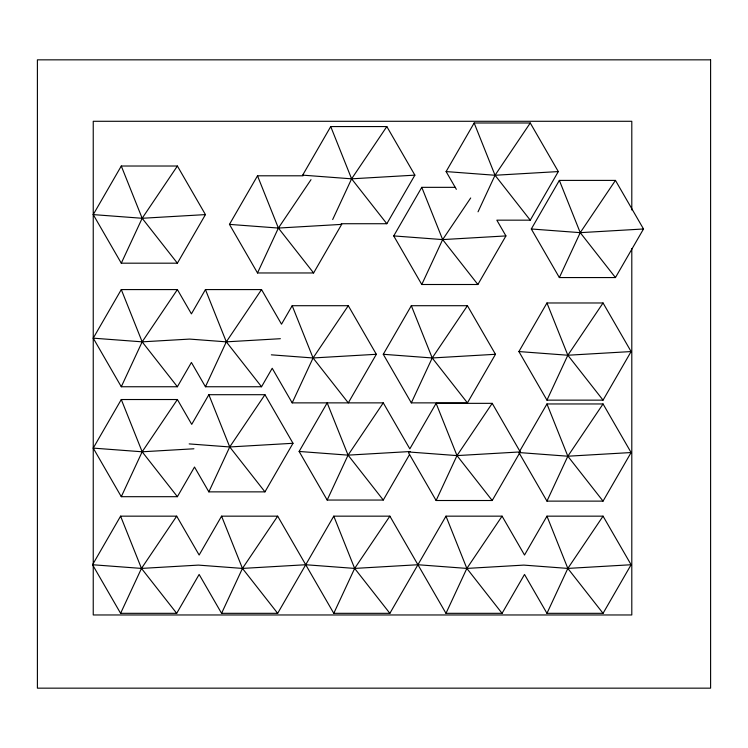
<?xml version="1.0" encoding="UTF-8"?>
<svg xmlns="http://www.w3.org/2000/svg" width="748" height="748" viewBox="0 0 748 748"><rect width="100%" height="100%" fill="white"/><g stroke="black" fill="none" stroke-linecap="round" stroke-linejoin="round"><path stroke-width="1.12" d="M121.288 263.184L142.167 218.276L177.388 166.019L205.438 214.601L177.388 263.184L121.288 263.184L93.238 214.601L121.288 166.019L177.388 166.019M408.558 452.792L436.112 500.505L492.212 500.505L520.262 451.923L492.212 403.34L436.112 403.34L409.829 448.865L383.275 402.873L292.188 402.873L272.207 368.268L261.538 386.753L205.438 386.753L191.413 362.462L177.388 386.753L121.288 386.753L142.167 341.845L177.388 289.579L191.413 313.87L205.438 289.579L261.538 289.579L281.51 324.183L292.188 305.708L348.288 305.708L376.338 354.29L348.288 402.873L313.066 357.965L292.188 305.708M121.288 496.691L142.167 451.792L177.388 399.526L191.722 424.359L208.851 394.701L264.951 394.701L293.001 443.284L264.951 491.866L208.851 491.866L194.508 467.033L177.388 496.691L121.288 496.691L93.238 448.108L121.288 399.526L177.388 399.526M257.508 272.964L229.458 224.381L257.508 175.799L303.052 175.799L302.678 175.144L330.728 126.562L386.828 126.562L414.878 175.144L386.828 223.727L341.284 223.727L341.658 224.381L313.608 272.964L257.508 272.964L278.387 228.056L311 179.67M205.438 386.753L226.317 341.845L261.538 289.579M120.596 613.323L141.475 568.415L176.696 516.157L199.136 555.025L221.576 516.157L277.676 516.157L333.776 613.323L389.876 613.323L445.976 516.157L502.076 516.157L524.516 555.025L546.956 516.157L603.056 516.157L631.106 564.74L603.056 613.323L546.956 613.323L524.516 574.455L502.076 613.323L445.976 613.323L389.876 516.157L333.776 516.157L277.676 613.323L221.576 613.323L199.136 574.455L176.696 613.323L120.596 613.323L92.546 564.74L120.596 516.157L176.696 516.157M332.673 219.557L351.607 178.828L386.828 126.562M208.851 491.866L229.73 446.958L264.951 394.701M292.188 402.873L313.066 357.965L348.288 305.708M221.576 613.323L242.455 568.415L277.676 516.157M456.355 189.328L446.107 171.573L474.157 122.99L530.257 122.99L558.307 171.573L530.257 220.164L496.831 220.164L505.929 235.919L477.879 284.502L421.779 284.502L442.657 239.594L470.698 197.977M409.558 454.522L383.275 500.047L327.175 500.047L348.063 455.139L383.275 402.873M478.037 211.806L495.036 175.256L530.257 122.99M411.325 402.873L432.213 357.965L467.425 305.708L495.475 354.29L467.425 402.873L411.325 402.873L383.275 354.29L411.325 305.708L467.425 305.708M333.776 613.323L354.655 568.415L389.876 516.157M436.112 500.505L456.991 455.597L492.212 403.34M559.354 277.564L580.233 232.656L615.454 180.399L643.504 228.982L615.454 277.564L559.354 277.564L531.304 228.982L559.354 180.399L615.454 180.399M445.976 613.323L466.855 568.415L502.076 516.157M546.956 400.143L567.835 355.235L603.056 302.977L631.106 351.56L603.056 400.143L546.956 400.143L518.906 351.56L546.956 302.977L603.056 302.977M546.956 501.123L567.835 456.215L603.056 403.957L631.106 452.54L603.056 501.123L546.956 501.123L518.906 452.54M546.956 613.323L567.835 568.415L603.056 516.157M121.288 386.753L93.238 338.161L121.288 289.579L177.388 289.579M421.779 284.502L393.729 235.919L421.779 187.337L455.205 187.337M327.175 500.047L299.125 451.455L327.175 402.873L348.063 455.139L383.275 500.047M519.467 451.568L546.956 403.957L603.056 403.957M414.878 175.144L351.607 178.828L302.678 175.144M558.307 171.573L495.036 175.256L446.107 171.573M205.438 214.601L142.167 218.276L93.238 214.601M341.658 224.381L278.387 228.056L229.458 224.381M505.929 235.919L442.657 239.594L393.729 235.919M643.504 228.982L580.233 232.656L531.304 228.982M280.378 338.704L226.317 341.845L189.618 339.087L142.167 341.845L93.238 338.161M376.338 354.29L313.066 357.965L271.346 354.833M495.475 354.29L432.213 357.965L383.275 354.29M631.106 351.56L567.835 355.235L518.906 351.56M193.928 448.781L142.167 451.792L93.238 448.108M293.001 443.284L229.73 446.958L189.169 443.91M410.175 451.53L348.063 455.139L299.125 451.455M520.262 451.923L456.991 455.597L409.034 451.998M631.106 452.54L567.835 456.215L519.888 452.615M631.106 564.74L567.835 568.415L523.796 565.105L466.855 568.415L417.926 564.74L354.655 568.415L305.726 564.74L242.455 568.415L198.416 565.105L141.475 568.415L92.546 564.74M615.454 277.564L580.233 232.656L559.354 180.399M530.257 220.164L495.036 175.256L474.157 122.99M603.056 400.143L567.835 355.235L546.956 302.977M477.879 284.502L442.657 239.594L421.779 187.337M386.828 223.727L351.607 178.828L330.728 126.562M603.056 501.123L567.835 456.215L546.956 403.957M467.425 402.873L432.213 357.965L411.325 305.708M603.056 613.323L567.835 568.415L546.956 516.157M492.212 500.505L456.991 455.597L436.112 403.34M313.608 272.964L278.387 228.056L257.508 175.799M502.076 613.323L466.855 568.415L445.976 516.157M177.388 263.184L142.167 218.276L121.288 166.019M261.538 386.753L226.317 341.845L205.438 289.579M389.876 613.323L354.655 568.415L333.776 516.157M264.951 491.866L229.73 446.958L208.851 394.701M177.388 386.753L142.167 341.845L121.288 289.579M277.676 613.323L242.455 568.415L221.576 516.157M177.388 496.691L142.167 451.792L121.288 399.526M176.696 613.323L141.475 568.415L120.596 516.157M631.798 209.982L631.798 121.288L93.238 121.288L93.238 614.968L631.798 614.968L631.798 248.495M710.6 59.84L37.4 59.84L37.4 688.16L710.6 688.16L710.6 59.84"/></g></svg>
